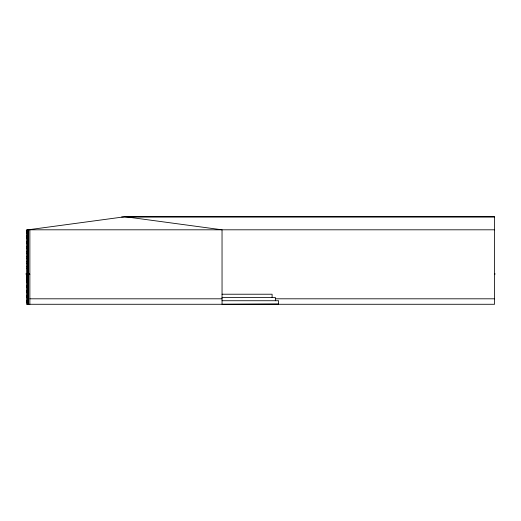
<?xml version="1.0" encoding="UTF-8"?>
<svg xmlns="http://www.w3.org/2000/svg" width="521" height="521" viewBox="0 0 521 521"><rect width="100%" height="100%" fill="white"/><g stroke="black" fill="none" stroke-linecap="round" stroke-linejoin="round"><path stroke-width="0.78" d="M26.988 235.238L26.343 236.469L27.821 236.469M27.085 236.469L27.73 235.238M28.049 231.858L27.085 232.737L27.73 233.753M26.421 274.326L26.441 304.277L494.559 304.277L494.559 216.723L125.099 216.723L28.154 229.807L27.033 230.705L28.049 231.669M121.608 216.977L494.559 216.977M494.559 229.807L26.441 229.807L26.441 273.584M26.291 230.705L27.769 230.705M26.441 231.448L26.871 231.448M28.154 231.448L28.583 231.448M27.821 232.737L26.343 232.737L26.988 233.753M26.441 233.089L26.871 233.089L26.871 231.995M28.154 233.089L28.583 233.089M28.154 236.475L28.583 236.475M26.441 238.117L26.871 238.117M28.154 238.117L28.583 238.117M26.441 241.497L26.871 241.497M28.154 241.497L28.583 241.497M26.441 243.138L26.871 243.138M28.154 243.138L28.583 243.138M26.441 246.524L26.871 246.524M28.154 246.524L28.583 246.524M26.441 248.165L26.871 248.165M28.154 248.165L28.583 248.165M26.441 251.552L26.871 251.552M28.154 251.552L28.583 251.552M26.441 253.193L26.871 253.193M28.154 253.193L28.583 253.193M26.441 256.579L26.871 256.579M28.154 256.579L28.583 256.579M26.441 258.221L26.871 258.221M28.154 258.221L28.583 258.221M26.441 261.607L26.871 261.607M28.154 261.607L28.583 261.607M26.441 263.248L26.871 263.248M28.154 263.248L28.583 263.248M26.441 266.635L26.871 266.635M28.154 266.635L28.583 266.635M26.441 268.269L26.871 268.269M28.154 268.269L28.583 268.269M494.559 273.584L494.95 273.584L494.95 274.326L494.559 274.326M29.866 274.326L26.05 274.326L26.05 273.584L29.482 273.584L29.482 274.326M26.441 275.876L26.871 275.876M28.154 275.876L28.583 275.876M26.441 277.517L26.871 277.517M28.154 277.517L28.583 277.517M28.154 279.315L27.496 279.315L27.216 276.097M26.441 280.904L26.871 280.904M28.154 280.904L28.583 280.904M26.441 282.545L26.871 282.545M28.154 282.545L28.583 282.545M26.441 285.931L26.871 285.931M28.154 285.931L28.583 285.931M26.441 287.572L26.871 287.572M28.154 287.572L28.583 287.572M26.441 290.959L26.871 290.959M28.154 290.959L28.583 290.959M26.441 292.6L26.871 292.6M28.154 292.6L28.583 292.6M222.05 294.222L272.105 294.222L272.105 297.471M26.441 295.98L26.871 295.98M28.154 295.98L28.583 295.98M222.05 297.471L275.355 297.471L275.355 300.728M26.441 297.621L26.871 297.621M28.154 297.621L28.583 297.621M29.866 298.807L222.05 298.807M275.739 298.807L494.559 298.807M222.05 300.728L278.611 300.728L278.611 303.984L222.05 304.277L222.037 229.807L125.099 216.723M26.441 301.008L26.871 301.008M28.154 301.008L28.583 301.008M26.441 302.649L26.871 302.649M28.154 302.649L28.583 302.649M26.493 276.097L26.773 279.315M29.866 229.807L29.866 304.277M27.769 229.807L27.769 304.277M27.385 273.584L27.385 274.326M27.138 274.326L27.138 276.097M28.154 229.807L28.134 304.277L28.154 229.807"/></g></svg>
